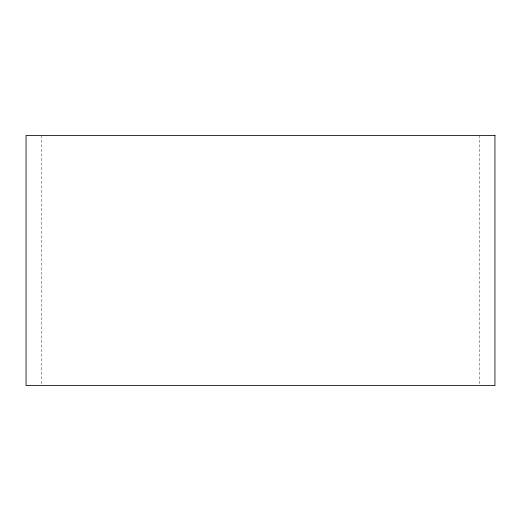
<?xml version="1.0" encoding="UTF-8"?>
<svg xmlns="http://www.w3.org/2000/svg" width="521" height="521" viewBox="0 0 521 521"><rect width="100%" height="100%" fill="white"/><g stroke="black" fill="none" stroke-linecap="round" stroke-linejoin="round"><path stroke-width="0.39" stroke-dasharray="2.6 1.95" d="M479.32 135.46L479.32 384.726M41.68 135.46L41.68 384.726"/><path stroke-width="0.78" d="M494.95 135.46L26.05 135.46L26.05 385.54L494.95 385.54L494.95 135.46"/></g></svg>
